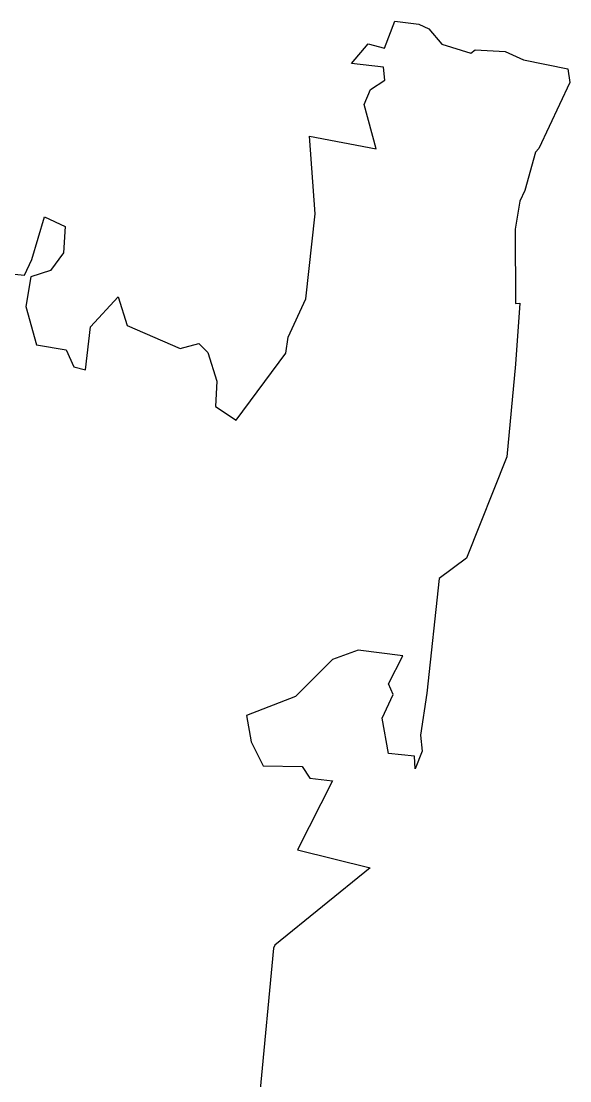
# Model space of a CAD drawing. Header units: metres. Extents: x 317826 to 322004, y 1856855 to 1863637.
# Drawn here: x 320165 to 322004, y 1860085 to 1863637 of the extents above; entities that cross this region are included whole.
import ezdxf

# ---------------------------------------------------------------- set-up
doc = ezdxf.new("R2010")
doc.units = ezdxf.units.M
doc.layers.add('village', color=3, linetype='Continuous')

msp = doc.modelspace()

# ---------------------------------------------------------------- linework, layer by layer
at = {"color": 6, "flags": 128}
msp.add_lwpolyline([(320243.2, 1862981.9), (320312.2, 1862948.9)], dxfattribs=at)
at = {"layer": 'village', "color": 6}
for points in [[(320312.2, 1862948.9, 0), (320306.1, 1862861.4, 0), (320263.1, 1862801.1, 0), (320196.5, 1862780.9, 0), (320180.7, 1862681.1, 0), (320216.3, 1862552.8, 0), (320315.7, 1862536, 0), (320341.5, 1862478.3, 0), (320379.9, 1862469, 0), (320396.7, 1862613, 0), (320490, 1862713.5, 0), (320519.7, 1862616.8, 0), (320698, 1862539.8, 0), (320760.2, 1862557, 0), (320790.3, 1862526.8, 0), (320821, 1862431.1, 0), (320815.8, 1862345.5, 0), (320885.8, 1862299.5, 0), (321052, 1862524.1, 0), (321059.8, 1862577.6, 0), (321118.5, 1862706.9, 0), (321150.6, 1862991.4, 0), (321130.8, 1863252.1, 0), (321354.4, 1863209, 0), (321314.4, 1863358.3, 0), (321335.6, 1863408.7, 0), (321383.7, 1863439.5, 0), (321378.7, 1863483, 0), (321272.3, 1863495.8, 0), (321328, 1863561.4, 0), (321382.6, 1863547, 0), (321417.5, 1863637.5, 0), (321497.8, 1863627.8, 0), (321531.5, 1863612.1, 0), (321574.5, 1863559.9, 0), (321672.5, 1863530.8, 0), (321686.3, 1863541.9, 0), (321787, 1863535.3, 0), (321848.3, 1863507.9, 0), (321997, 1863477.5, 0), (322003.7, 1863431.5, 0)], [(322003.7, 1863431.5, 0), (321899.4, 1863210.1, 0), (321889, 1863198.8, 0), (321852.9, 1863069.4, 0), (321835.9, 1863034.2, 0), (321820.5, 1862940.2, 0), (321821.5, 1862691, 0), (321836.5, 1862692.1, 0), (321821.6, 1862487.5, 0), (321792.4, 1862177.4, 0), (321656.9, 1861836.9, 0), (321565.5, 1861769.4, 0), (321524.6, 1861384.5, 0), (321503.3, 1861243.4, 0), (321509.2, 1861190.4, 0), (321485.6, 1861130.7, 0), (321483.3, 1861173.9, 0), (321395.7, 1861182.3, 0), (321375.1, 1861301.2, 0), (321411.9, 1861380, 0), (321395.7, 1861416.2, 0), (321444, 1861510.2, 0), (321294.1, 1861528.2, 0), (321208.6, 1861496.9, 0), (321083.8, 1861373.4, 0), (320919.4, 1861310, 0), (320935.2, 1861221.9, 0), (320975.6, 1861140.5, 0), (321106.2, 1861138.2, 0), (321132, 1861099.5, 0), (321208, 1861091, 0), (321090.6, 1860859.2, 0), (321334.7, 1860799, 0), (321014.4, 1860539.3, 0), (321010.6, 1860529.3, 0), (320964.2, 1860044.2, 0)], [(320141.9, 1862789.7, 0), (320175.9, 1862785.7, 0), (320200, 1862838.6, 0), (320243.2, 1862981.9, 0)]]:
    msp.add_polyline3d(points, dxfattribs=at)

doc.saveas('drawing.dxf')
